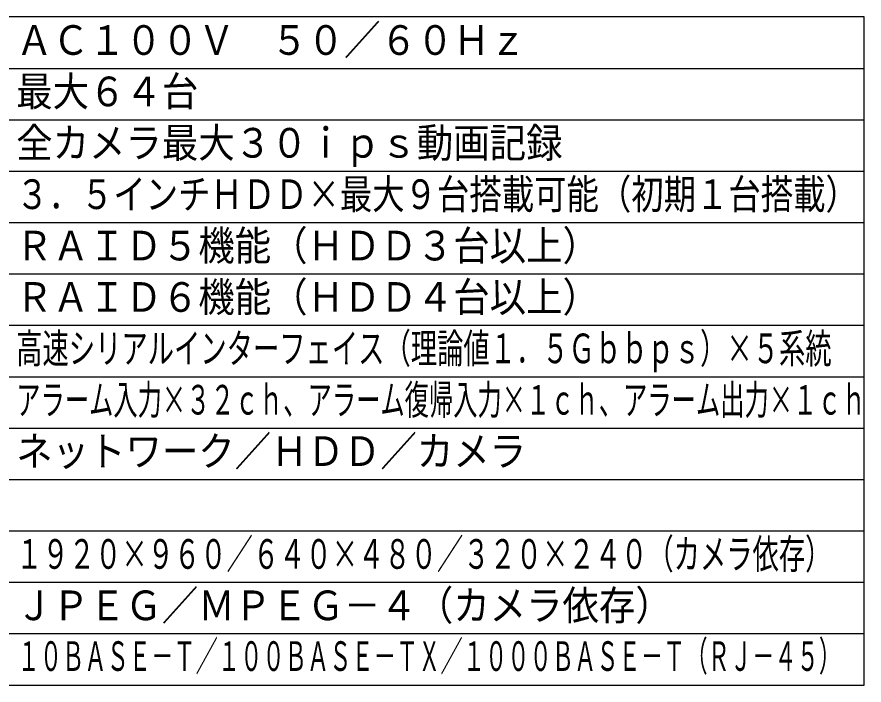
# Model space of a CAD drawing. Units: millimetres, scale not verified. Extents: x -63 to 63, y -57 to 57.
# Drawn here: x -19.9 to 62.5, y -56.5 to 8.5 of the extents above; entities that cross this region are included whole.
import ezdxf
from ezdxf.enums import TextEntityAlignment as Align

# ---------------------------------------------------------------- set-up
doc = ezdxf.new("R2010")
doc.units = ezdxf.units.MM
doc.header["$LTSCALE"] = 0.190236
doc.layers.add('0-0_MOJI1', color=2, linetype='Continuous')
doc.layers.add('0-3_WAKU', color=1, linetype='Continuous')
doc.styles.add('ＭＳ ゴシック', font='')
doc.styles.get('ＭＳ ゴシック').set_extended_font_data('MS Gothic')

msp = doc.modelspace()

# ---------------------------------------------------------------- linework, layer by layer
at = {"layer": '0-3_WAKU', "color": 4}
for p, q in [((62.5001, 8.5), (-62.5001, 8.5)), ((62.5001, -56.5001), (62.5001, 8.5)), ((-62.5001, -56.5001), (62.5001, -56.5001))]:
    msp.add_line(p, q, dxfattribs=at)
at = {"layer": '0-3_WAKU'}
for p, q in [((-62.5001, 3.5), (62.5001, 3.5)), ((-62.5001, -1.5), (62.5001, -1.5)), ((-62.5001, -6.5), (62.5001, -6.5)), ((-62.5001, -11.5), (62.5001, -11.5)), ((-62.5001, -16.5), (62.5001, -16.5)), ((-62.5001, -21.5), (62.5001, -21.5)), ((-62.5001, -26.5), (62.5001, -26.5)), ((-62.5001, -31.5001), (62.5001, -31.5001)), ((-62.5001, -36.5001), (62.5001, -36.5001)), ((-62.5001, -41.5001), (62.5001, -41.5001)), ((-62.5001, -46.5001), (62.5001, -46.5001)), ((-62.5001, -51.5001), (62.5001, -51.5001))]:
    msp.add_line(p, q, dxfattribs=at)

# ---------------------------------------------------------------- texts
at = {"layer": '0-0_MOJI1', "style": 'ＭＳ ゴシック'}
for s, width, p in [('ＡＣ１００Ｖ\u3000５０／６０Ｈｚ', 0.9, (-20, 3.9449)), ('最大６４台', 0.9, (-20, -1.0551)), ('全カメラ最大３０ｉｐｓ動画記録', 0.9, (-20, -6.0551)), ('３．５インチＨＤＤ×最大９台搭載可能（初期１台搭載）', 0.8, (-20, -11.0551)), ('ＲＡＩＤ５機能（ＨＤＤ３台以上）', 0.9, (-20, -16.0551)), ('ＲＡＩＤ６機能（ＨＤＤ４台以上）', 0.9, (-20, -21.0552)), ('高速シリアルインターフェイス（理論値１．５Ｇｂｂｐｓ）×５系統', 0.65, (-20, -26.0552)), ('アラーム入力×３２ｃｈ、アラーム復帰入力×１ｃｈ、アラーム出力×１ｃｈ', 0.6, (-20, -31.0552)), ('ネットワーク／ＨＤＤ／カメラ', 0.9, (-20, -36.0552)), ('１９２０×９６０／６４０×４８０／３２０×２４０（カメラ依存）', 0.65, (-20, -46.0552)), ('ＪＰＥＧ／ＭＰＥＧ－４（カメラ依存）', 0.9, (-20, -51.0552)), ('１０ＢＡＳＥ－Ｔ／１００ＢＡＳＥ－ＴＸ／１０００ＢＡＳＥ－Ｔ（ＲＪ－４５）', 0.55, (-19.8638, -55.9921))]:
    msp.add_text(s, height=2.887, dxfattribs=dict(at, width=width)).set_placement(p, align=Align.BOTTOM_LEFT)

doc.saveas('drawing.dxf')
